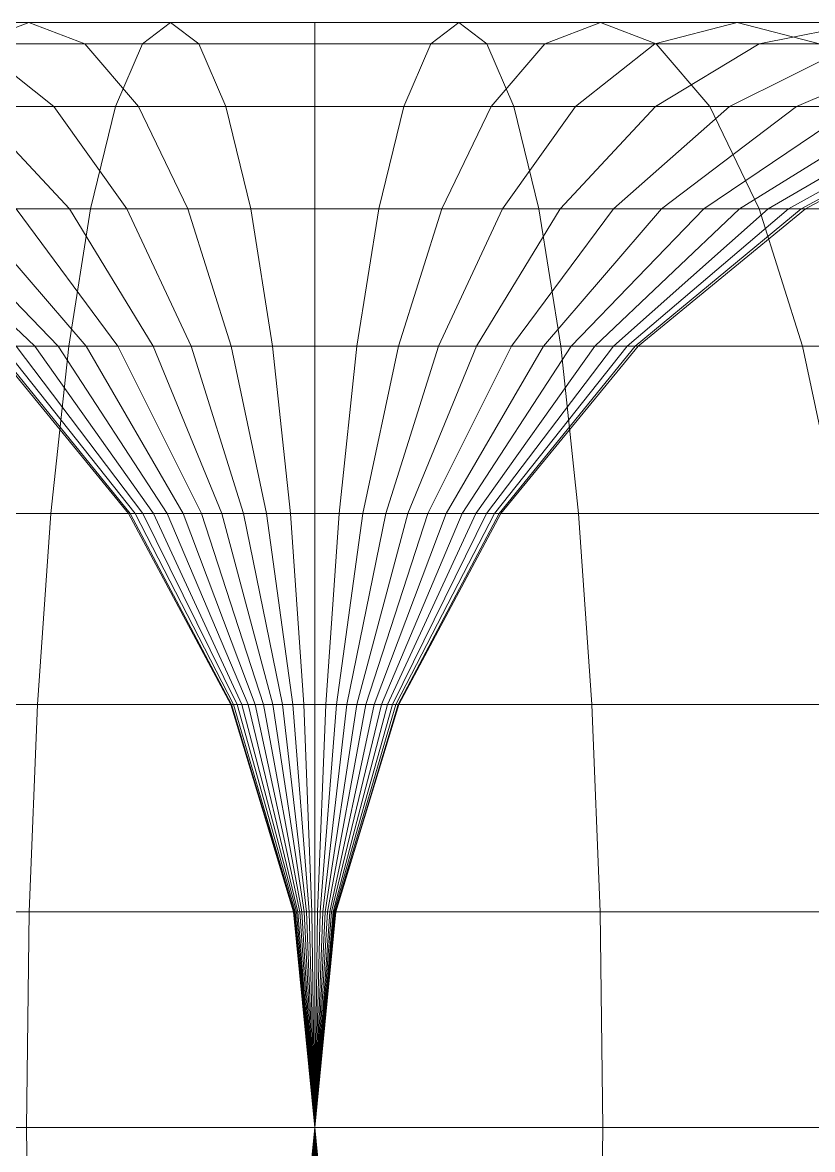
# Model space of a CAD drawing. Header units: millimetres. Extents: x 5.5 to 22.5, y -2 to 6.5.
# Drawn here: x 12.875 to 15.916, y 2.165 to 6.5 of the extents above; entities that cross this region are included whole.
import ezdxf

# ---------------------------------------------------------------- set-up
doc = ezdxf.new("R2010")
doc.units = ezdxf.units.MM
doc.header["$LTSCALE"] = 50
doc.layers.add('None', color=7, linetype='Continuous', lineweight=5)

msp = doc.modelspace()

# ---------------------------------------------------------------- linework, layer by layer
at = {"layer": 'None', "color": 7, "linetype": 'Continuous', "lineweight": 5, "transparency": 33554687}
for points in [[(12.3737, 6.5, 3.9263), (12.9, 6.5, 4.1052), (12.6854, 6.4183, 4.9061), (12.0564, 6.4183, 4.6923)], [(12.9, 6.5, -4.1052), (12.3737, 6.5, -3.9263), (12.0564, 6.4183, -4.6923), (12.6854, 6.4183, -4.9061)], [(12.6909, 6.4183, 3.1603), (13.1146, 6.4183, 3.3043), (12.9, 6.5, 4.1052), (12.3737, 6.5, 3.9263)], [(13.1146, 6.4183, -3.3043), (12.6909, 6.4183, -3.1603), (12.3737, 6.5, -3.9263), (12.9, 6.5, -4.1052)], [(12.9, 6.5, 4.1052), (13.4453, 6.5, 4.2135), (13.3371, 6.4183, 5.0355), (12.6854, 6.4183, 4.9061)], [(13.4453, 6.5, -4.2135), (12.9, 6.5, -4.1052), (12.6854, 6.4183, -4.9061), (13.3371, 6.4183, -5.0355)], [(13.1146, 6.4183, 3.3043), (13.5535, 6.4183, 3.3915), (13.4453, 6.5, 4.2135), (12.9, 6.5, 4.1052)], [(13.5535, 6.4183, -3.3915), (13.1146, 6.4183, -3.3043), (12.9, 6.5, -4.1052), (13.4453, 6.5, -4.2135)], [(13.4453, 6.5, 4.2135), (14, 6.5, 4.25), (14, 6.4183, 5.0791), (13.3371, 6.4183, 5.0355)], [(14, 6.5, -4.25), (13.4453, 6.5, -4.2135), (13.3371, 6.4183, -5.0355), (14, 6.4183, -5.0791)], [(13.5535, 6.4183, 3.3915), (14, 6.4183, 3.4209), (14, 6.5, 4.25), (13.4453, 6.5, 4.2135)], [(14, 6.4183, -3.4209), (13.5535, 6.4183, -3.3915), (13.4453, 6.5, -4.2135), (14, 6.5, -4.25)], [(14, 6.5, 4.25), (14, 6.4183, 5.0791), (14, 6.4183, 5.0791)], [(14.5547, 6.5, -4.2135), (14, 6.5, -4.25), (14, 6.4183, -5.0791), (14.6629, 6.4183, -5.0355)], [(14, 6.5, 4.25), (14.5547, 6.5, 4.2135), (14.6629, 6.4183, 5.0355), (14, 6.4183, 5.0791)], [(14, 6.4183, 3.4209), (14, 6.5, 4.25), (14, 6.5, 4.25)], [(14.4465, 6.4183, -3.3915), (14, 6.4183, -3.4209), (14, 6.5, -4.25), (14.5547, 6.5, -4.2135)], [(14, 6.4183, 3.4209), (14.4465, 6.4183, 3.3915), (14.5547, 6.5, 4.2135), (14, 6.5, 4.25)], [(14.8854, 6.4183, -3.3043), (14.4465, 6.4183, -3.3915), (14.5547, 6.5, -4.2135), (15.1, 6.5, -4.1052)], [(14.4465, 6.4183, 3.3915), (14.8854, 6.4183, 3.3043), (15.1, 6.5, 4.1052), (14.5547, 6.5, 4.2135)], [(15.1, 6.5, -4.1052), (14.5547, 6.5, -4.2135), (14.6629, 6.4183, -5.0355), (15.3146, 6.4183, -4.9061)], [(14.5547, 6.5, 4.2135), (15.1, 6.5, 4.1052), (15.3146, 6.4183, 4.9061), (14.6629, 6.4183, 5.0355)], [(15.3091, 6.4183, -3.1603), (14.8854, 6.4183, -3.3043), (15.1, 6.5, -4.1052), (15.6263, 6.5, -3.9263)], [(14.8854, 6.4183, 3.3043), (15.3091, 6.4183, 3.1603), (15.6263, 6.5, 3.9263), (15.1, 6.5, 4.1052)], [(15.6263, 6.5, -3.9263), (15.1, 6.5, -4.1052), (15.3146, 6.4183, -4.9061), (15.9436, 6.4183, -4.6923)], [(15.1, 6.5, 4.1052), (15.6263, 6.5, 3.9263), (15.9436, 6.4183, 4.6923), (15.3146, 6.4183, 4.9061)], [(15.7104, 6.4183, -2.9626), (15.3091, 6.4183, -3.1603), (15.6263, 6.5, -3.9263), (16.125, 6.5, -3.6806)], [(15.3091, 6.4183, 3.1603), (15.7104, 6.4183, 2.9626), (16.125, 6.5, 3.6806), (15.6263, 6.5, 3.9263)], [(16.125, 6.5, -3.6806), (15.6263, 6.5, -3.9263), (15.9436, 6.4183, -4.6923), (16.5396, 6.4183, -4.3987)], [(15.6263, 6.5, 3.9263), (16.125, 6.5, 3.6806), (16.5396, 6.4183, 4.3987), (15.9436, 6.4183, 4.6923)], [(16.0824, 6.4183, -2.7139), (15.7104, 6.4183, -2.9626), (16.125, 6.5, -3.6806), (16.5871, 6.5, -3.3716)], [(15.7104, 6.4183, 2.9626), (16.0824, 6.4183, 2.7139), (16.5871, 6.5, 3.3716), (16.125, 6.5, 3.6806)], [(12.6882, 6.1765, 2.2721), (12.996, 6.1765, 2.4238), (12.6909, 6.4183, 3.1603), (12.2896, 6.4183, 2.9626)], [(12.996, 6.1765, -2.4238), (12.6882, 6.1765, -2.2721), (12.2896, 6.4183, -2.9626), (12.6909, 6.4183, -3.1603)], [(12.6854, 6.4183, 4.9061), (13.3371, 6.4183, 5.0355), (13.233, 6.1765, 5.8259), (12.4791, 6.1765, 5.6762)], [(13.3371, 6.4183, -5.0355), (12.6854, 6.4183, -4.9061), (12.4791, 6.1765, -5.6762), (13.233, 6.1765, -5.8259)], [(12.996, 6.1765, 2.4238), (13.321, 6.1765, 2.5342), (13.1146, 6.4183, 3.3043), (12.6909, 6.4183, 3.1603)], [(13.321, 6.1765, -2.5342), (12.996, 6.1765, -2.4238), (12.6909, 6.4183, -3.1603), (13.1146, 6.4183, -3.3043)], [(13.321, 6.1765, 2.5342), (13.6576, 6.1765, 2.6011), (13.5535, 6.4183, 3.3915), (13.1146, 6.4183, 3.3043)], [(13.6576, 6.1765, -2.6011), (13.321, 6.1765, -2.5342), (13.1146, 6.4183, -3.3043), (13.5535, 6.4183, -3.3915)], [(13.3371, 6.4183, 5.0355), (14, 6.4183, 5.0791), (14, 6.1765, 5.8764), (13.233, 6.1765, 5.8259)], [(14, 6.4183, -5.0791), (13.3371, 6.4183, -5.0355), (13.233, 6.1765, -5.8259), (14, 6.1765, -5.8764)], [(13.6576, 6.1765, 2.6011), (14, 6.1765, 2.6236), (14, 6.4183, 3.4209), (13.5535, 6.4183, 3.3915)], [(14, 6.1765, -2.6236), (13.6576, 6.1765, -2.6011), (13.5535, 6.4183, -3.3915), (14, 6.4183, -3.4209)], [(14, 6.4183, 5.0791), (14, 6.1765, 5.8764), (14, 6.1765, 5.8764)], [(14.6629, 6.4183, -5.0355), (14, 6.4183, -5.0791), (14, 6.1765, -5.8764), (14.767, 6.1765, -5.8259)], [(14, 6.4183, 5.0791), (14.6629, 6.4183, 5.0355), (14.767, 6.1765, 5.8259), (14, 6.1765, 5.8764)], [(14, 6.1765, 2.6236), (14, 6.4183, 3.4209), (14, 6.4183, 3.4209)], [(14.3424, 6.1765, -2.6011), (14, 6.1765, -2.6236), (14, 6.4183, -3.4209), (14.4465, 6.4183, -3.3915)], [(14, 6.1765, 2.6236), (14.3424, 6.1765, 2.6011), (14.4465, 6.4183, 3.3915), (14, 6.4183, 3.4209)], [(14.679, 6.1765, -2.5342), (14.3424, 6.1765, -2.6011), (14.4465, 6.4183, -3.3915), (14.8854, 6.4183, -3.3043)], [(14.3424, 6.1765, 2.6011), (14.679, 6.1765, 2.5342), (14.8854, 6.4183, 3.3043), (14.4465, 6.4183, 3.3915)], [(15.3146, 6.4183, -4.9061), (14.6629, 6.4183, -5.0355), (14.767, 6.1765, -5.8259), (15.5209, 6.1765, -5.6762)], [(14.6629, 6.4183, 5.0355), (15.3146, 6.4183, 4.9061), (15.5209, 6.1765, 5.6762), (14.767, 6.1765, 5.8259)], [(15.004, 6.1765, -2.4238), (14.679, 6.1765, -2.5342), (14.8854, 6.4183, -3.3043), (15.3091, 6.4183, -3.1603)], [(14.679, 6.1765, 2.5342), (15.004, 6.1765, 2.4238), (15.3091, 6.4183, 3.1603), (14.8854, 6.4183, 3.3043)], [(15.3118, 6.1765, -2.2721), (15.004, 6.1765, -2.4238), (15.3091, 6.4183, -3.1603), (15.7104, 6.4183, -2.9626)], [(15.004, 6.1765, 2.4238), (15.3118, 6.1765, 2.2721), (15.7104, 6.4183, 2.9626), (15.3091, 6.4183, 3.1603)], [(15.5971, 6.1765, -2.0814), (15.3118, 6.1765, -2.2721), (15.7104, 6.4183, -2.9626), (16.0824, 6.4183, -2.7139)], [(15.3118, 6.1765, 2.2721), (15.5971, 6.1765, 2.0814), (16.0824, 6.4183, 2.7139), (15.7104, 6.4183, 2.9626)], [(15.9436, 6.4183, -4.6923), (15.3146, 6.4183, -4.9061), (15.5209, 6.1765, -5.6762), (16.2487, 6.1765, -5.4289)], [(15.3146, 6.4183, 4.9061), (15.9436, 6.4183, 4.6923), (16.2487, 6.1765, 5.4289), (15.5209, 6.1765, 5.6762)], [(15.8552, 6.1765, -1.8552), (15.5971, 6.1765, -2.0814), (16.0824, 6.4183, -2.7139), (16.4189, 6.4183, -2.4189)], [(15.5971, 6.1765, 2.0814), (15.8552, 6.1765, 1.8552), (16.4189, 6.4183, 2.4189), (16.0824, 6.4183, 2.7139)], [(16.0814, 6.1765, -1.5971), (15.8552, 6.1765, -1.8552), (16.4189, 6.4183, -2.4189), (16.7139, 6.4183, -2.0824)], [(15.8552, 6.1765, 1.8552), (16.0814, 6.1765, 1.5971), (16.7139, 6.4183, 2.0824), (16.4189, 6.4183, 2.4189)], [(12.4791, 6.1765, 5.6762), (13.233, 6.1765, 5.8259), (13.1371, 5.7837, 6.5544), (12.2889, 5.7837, 6.3859)], [(13.233, 6.1765, -5.8259), (12.4791, 6.1765, -5.6762), (12.2889, 5.7837, -6.3859), (13.1371, 5.7837, -6.5544)], [(12.8502, 5.7837, 1.4984), (13.0556, 5.7837, 1.6358), (12.6882, 6.1765, 2.2721), (12.4029, 6.1765, 2.0814)], [(13.0556, 5.7837, -1.6358), (12.8502, 5.7837, -1.4984), (12.4029, 6.1765, -2.0814), (12.6882, 6.1765, -2.2721)], [(13.0556, 5.7837, 1.6358), (13.2772, 5.7837, 1.745), (12.996, 6.1765, 2.4238), (12.6882, 6.1765, 2.2721)], [(13.2772, 5.7837, -1.745), (13.0556, 5.7837, -1.6358), (12.6882, 6.1765, -2.2721), (12.996, 6.1765, -2.4238)], [(13.2772, 5.7837, 1.745), (13.5111, 5.7837, 1.8245), (13.321, 6.1765, 2.5342), (12.996, 6.1765, 2.4238)], [(13.5111, 5.7837, -1.8245), (13.2772, 5.7837, -1.745), (12.996, 6.1765, -2.4238), (13.321, 6.1765, -2.5342)], [(13.233, 6.1765, 5.8259), (14, 6.1765, 5.8764), (14, 5.7837, 6.6112), (13.1371, 5.7837, 6.5544)], [(14, 6.1765, -5.8764), (13.233, 6.1765, -5.8259), (13.1371, 5.7837, -6.5544), (14, 5.7837, -6.6112)], [(13.5111, 5.7837, 1.8245), (13.7535, 5.7837, 1.8726), (13.6576, 6.1765, 2.6011), (13.321, 6.1765, 2.5342)], [(13.7535, 5.7837, -1.8726), (13.5111, 5.7837, -1.8245), (13.321, 6.1765, -2.5342), (13.6576, 6.1765, -2.6011)], [(13.7535, 5.7837, 1.8726), (14, 5.7837, 1.8888), (14, 6.1765, 2.6236), (13.6576, 6.1765, 2.6011)], [(14, 5.7837, -1.8888), (13.7535, 5.7837, -1.8726), (13.6576, 6.1765, -2.6011), (14, 6.1765, -2.6236)], [(14, 6.1765, 5.8764), (14, 5.7837, 6.6112), (14, 5.7837, 6.6112)], [(14.767, 6.1765, -5.8259), (14, 6.1765, -5.8764), (14, 5.7837, -6.6112), (14.8629, 5.7837, -6.5544)], [(14, 6.1765, 5.8764), (14.767, 6.1765, 5.8259), (14.8629, 5.7837, 6.5544), (14, 5.7837, 6.6112)], [(14, 5.7837, 1.8888), (14, 6.1765, 2.6236), (14, 6.1765, 2.6236)], [(14.2465, 5.7837, -1.8726), (14, 5.7837, -1.8888), (14, 6.1765, -2.6236), (14.3424, 6.1765, -2.6011)], [(14, 5.7837, 1.8888), (14.2465, 5.7837, 1.8726), (14.3424, 6.1765, 2.6011), (14, 6.1765, 2.6236)], [(14.4889, 5.7837, -1.8245), (14.2465, 5.7837, -1.8726), (14.3424, 6.1765, -2.6011), (14.679, 6.1765, -2.5342)], [(14.2465, 5.7837, 1.8726), (14.4889, 5.7837, 1.8245), (14.679, 6.1765, 2.5342), (14.3424, 6.1765, 2.6011)], [(14.7228, 5.7837, -1.745), (14.4889, 5.7837, -1.8245), (14.679, 6.1765, -2.5342), (15.004, 6.1765, -2.4238)], [(14.4889, 5.7837, 1.8245), (14.7228, 5.7837, 1.745), (15.004, 6.1765, 2.4238), (14.679, 6.1765, 2.5342)], [(14.9444, 5.7837, -1.6358), (14.7228, 5.7837, -1.745), (15.004, 6.1765, -2.4238), (15.3118, 6.1765, -2.2721)], [(14.7228, 5.7837, 1.745), (14.9444, 5.7837, 1.6358), (15.3118, 6.1765, 2.2721), (15.004, 6.1765, 2.4238)], [(15.5209, 6.1765, -5.6762), (14.767, 6.1765, -5.8259), (14.8629, 5.7837, -6.5544), (15.7111, 5.7837, -6.3859)], [(14.767, 6.1765, 5.8259), (15.5209, 6.1765, 5.6762), (15.7111, 5.7837, 6.3859), (14.8629, 5.7837, 6.5544)], [(15.1498, 5.7837, -1.4984), (14.9444, 5.7837, -1.6358), (15.3118, 6.1765, -2.2721), (15.5971, 6.1765, -2.0814)], [(14.9444, 5.7837, 1.6358), (15.1498, 5.7837, 1.4984), (15.5971, 6.1765, 2.0814), (15.3118, 6.1765, 2.2721)], [(15.3356, 5.7837, -1.3356), (15.1498, 5.7837, -1.4984), (15.5971, 6.1765, -2.0814), (15.8552, 6.1765, -1.8552)], [(15.1498, 5.7837, 1.4984), (15.3356, 5.7837, 1.3356), (15.8552, 6.1765, 1.8552), (15.5971, 6.1765, 2.0814)], [(15.4984, 5.7837, -1.1498), (15.3356, 5.7837, -1.3356), (15.8552, 6.1765, -1.8552), (16.0814, 6.1765, -1.5971)], [(15.3356, 5.7837, 1.3356), (15.4984, 5.7837, 1.1498), (16.0814, 6.1765, 1.5971), (15.8552, 6.1765, 1.8552)], [(15.6358, 5.7837, -0.9444), (15.4984, 5.7837, -1.1498), (16.0814, 6.1765, -1.5971), (16.2721, 6.1765, -1.3118)], [(15.4984, 5.7837, 1.1498), (15.6358, 5.7837, 0.9444), (16.2721, 6.1765, 1.3118), (16.0814, 6.1765, 1.5971)], [(16.2487, 6.1765, -5.4289), (15.5209, 6.1765, -5.6762), (15.7111, 5.7837, -6.3859), (16.5299, 5.7837, -6.1077)], [(15.5209, 6.1765, 5.6762), (16.2487, 6.1765, 5.4289), (16.5299, 5.7837, 6.1077), (15.7111, 5.7837, 6.3859)], [(15.745, 5.7837, -0.7228), (15.6358, 5.7837, -0.9444), (16.2721, 6.1765, -1.3118), (16.4238, 6.1765, -1.004)], [(15.6358, 5.7837, 0.9444), (15.745, 5.7837, 0.7228), (16.4238, 6.1765, 1.004), (16.2721, 6.1765, 1.3118)], [(15.8245, 5.7837, -0.4889), (15.745, 5.7837, -0.7228), (16.4238, 6.1765, -1.004), (16.5342, 6.1765, -0.679)], [(15.745, 5.7837, 0.7228), (15.8245, 5.7837, 0.4889), (16.5342, 6.1765, 0.679), (16.4238, 6.1765, 1.004)], [(15.8726, 5.7837, -0.2465), (15.8245, 5.7837, -0.4889), (16.5342, 6.1765, -0.679), (16.6011, 6.1765, -0.3424)], [(15.8245, 5.7837, 0.4889), (15.8726, 5.7837, 0.2465), (16.6011, 6.1765, 0.3424), (16.5342, 6.1765, 0.679)], [(15.8888, 5.7837), (15.8726, 5.7837, -0.2465), (16.6011, 6.1765, -0.3424), (16.6236, 6.1765)], [(15.8726, 5.7837, 0.2465), (15.8888, 5.7837), (16.6236, 6.1765), (16.6011, 6.1765, 0.3424)], [(12.2889, 5.7837, 6.3859), (13.1371, 5.7837, 6.5544), (13.053, 5.2552, 7.1929), (12.1222, 5.2552, 7.008)], [(13.1371, 5.7837, -6.5544), (12.2889, 5.7837, -6.3859), (12.1222, 5.2552, -7.008), (13.053, 5.2552, -7.1929)], [(12.85, 5.2552, 0.4763), (12.922, 5.2552, 0.6224), (12.3642, 5.7837, 0.9444), (12.255, 5.7837, 0.7228)], [(12.922, 5.2552, -0.6224), (12.85, 5.2552, -0.4763), (12.255, 5.7837, -0.7228), (12.3642, 5.7837, -0.9444)], [(12.922, 5.2552, 0.6224), (13.0125, 5.2552, 0.7578), (12.5016, 5.7837, 1.1498), (12.3642, 5.7837, 0.9444)], [(13.0125, 5.2552, -0.7578), (12.922, 5.2552, -0.6224), (12.3642, 5.7837, -0.9444), (12.5016, 5.7837, -1.1498)], [(13.0125, 5.2552, 0.7578), (13.1198, 5.2552, 0.8802), (12.6644, 5.7837, 1.3356), (12.5016, 5.7837, 1.1498)], [(13.1198, 5.2552, -0.8802), (13.0125, 5.2552, -0.7578), (12.5016, 5.7837, -1.1498), (12.6644, 5.7837, -1.3356)], [(13.1198, 5.2552, 0.8802), (13.2422, 5.2552, 0.9875), (12.8502, 5.7837, 1.4984), (12.6644, 5.7837, 1.3356)], [(13.2422, 5.2552, -0.9875), (13.1198, 5.2552, -0.8802), (12.6644, 5.7837, -1.3356), (12.8502, 5.7837, -1.4984)], [(13.2422, 5.2552, 0.9875), (13.3776, 5.2552, 1.078), (13.0556, 5.7837, 1.6358), (12.8502, 5.7837, 1.4984)], [(13.3776, 5.2552, -1.078), (13.2422, 5.2552, -0.9875), (12.8502, 5.7837, -1.4984), (13.0556, 5.7837, -1.6358)], [(13.1371, 5.7837, 6.5544), (14, 5.7837, 6.6112), (14, 5.2552, 7.2552), (13.053, 5.2552, 7.1929)], [(14, 5.7837, -6.6112), (13.1371, 5.7837, -6.5544), (13.053, 5.2552, -7.1929), (14, 5.2552, -7.2552)], [(13.3776, 5.2552, 1.078), (13.5237, 5.2552, 1.15), (13.2772, 5.7837, 1.745), (13.0556, 5.7837, 1.6358)], [(13.5237, 5.2552, -1.15), (13.3776, 5.2552, -1.078), (13.0556, 5.7837, -1.6358), (13.2772, 5.7837, -1.745)], [(13.5237, 5.2552, 1.15), (13.6778, 5.2552, 1.2024), (13.5111, 5.7837, 1.8245), (13.2772, 5.7837, 1.745)], [(13.6778, 5.2552, -1.2024), (13.5237, 5.2552, -1.15), (13.2772, 5.7837, -1.745), (13.5111, 5.7837, -1.8245)], [(13.6778, 5.2552, 1.2024), (13.8375, 5.2552, 1.2341), (13.7535, 5.7837, 1.8726), (13.5111, 5.7837, 1.8245)], [(13.8375, 5.2552, -1.2341), (13.6778, 5.2552, -1.2024), (13.5111, 5.7837, -1.8245), (13.7535, 5.7837, -1.8726)], [(13.8375, 5.2552, 1.2341), (14, 5.2552, 1.2448), (14, 5.7837, 1.8888), (13.7535, 5.7837, 1.8726)], [(14, 5.2552, -1.2448), (13.8375, 5.2552, -1.2341), (13.7535, 5.7837, -1.8726), (14, 5.7837, -1.8888)], [(14, 5.7837, 6.6112), (14, 5.2552, 7.2552), (14, 5.2552, 7.2552)], [(14.8629, 5.7837, -6.5544), (14, 5.7837, -6.6112), (14, 5.2552, -7.2552), (14.947, 5.2552, -7.1929)], [(14, 5.7837, 6.6112), (14.8629, 5.7837, 6.5544), (14.947, 5.2552, 7.1929), (14, 5.2552, 7.2552)], [(14, 5.2552, 1.2448), (14, 5.7837, 1.8888), (14, 5.7837, 1.8888)], [(14.1625, 5.2552, -1.2341), (14, 5.2552, -1.2448), (14, 5.7837, -1.8888), (14.2465, 5.7837, -1.8726)], [(14, 5.2552, 1.2448), (14.1625, 5.2552, 1.2341), (14.2465, 5.7837, 1.8726), (14, 5.7837, 1.8888)], [(14.3222, 5.2552, -1.2024), (14.1625, 5.2552, -1.2341), (14.2465, 5.7837, -1.8726), (14.4889, 5.7837, -1.8245)], [(14.1625, 5.2552, 1.2341), (14.3222, 5.2552, 1.2024), (14.4889, 5.7837, 1.8245), (14.2465, 5.7837, 1.8726)], [(14.4763, 5.2552, -1.15), (14.3222, 5.2552, -1.2024), (14.4889, 5.7837, -1.8245), (14.7228, 5.7837, -1.745)], [(14.3222, 5.2552, 1.2024), (14.4763, 5.2552, 1.15), (14.7228, 5.7837, 1.745), (14.4889, 5.7837, 1.8245)], [(14.6224, 5.2552, -1.078), (14.4763, 5.2552, -1.15), (14.7228, 5.7837, -1.745), (14.9444, 5.7837, -1.6358)], [(14.4763, 5.2552, 1.15), (14.6224, 5.2552, 1.078), (14.9444, 5.7837, 1.6358), (14.7228, 5.7837, 1.745)], [(14.7578, 5.2552, -0.9875), (14.6224, 5.2552, -1.078), (14.9444, 5.7837, -1.6358), (15.1498, 5.7837, -1.4984)], [(14.6224, 5.2552, 1.078), (14.7578, 5.2552, 0.9875), (15.1498, 5.7837, 1.4984), (14.9444, 5.7837, 1.6358)], [(14.8802, 5.2552, -0.8802), (14.7578, 5.2552, -0.9875), (15.1498, 5.7837, -1.4984), (15.3356, 5.7837, -1.3356)], [(14.7578, 5.2552, 0.9875), (14.8802, 5.2552, 0.8802), (15.3356, 5.7837, 1.3356), (15.1498, 5.7837, 1.4984)], [(15.7111, 5.7837, -6.3859), (14.8629, 5.7837, -6.5544), (14.947, 5.2552, -7.1929), (15.8778, 5.2552, -7.008)], [(14.8629, 5.7837, 6.5544), (15.7111, 5.7837, 6.3859), (15.8778, 5.2552, 7.008), (14.947, 5.2552, 7.1929)], [(14.9875, 5.2552, -0.7578), (14.8802, 5.2552, -0.8802), (15.3356, 5.7837, -1.3356), (15.4984, 5.7837, -1.1498)], [(14.8802, 5.2552, 0.8802), (14.9875, 5.2552, 0.7578), (15.4984, 5.7837, 1.1498), (15.3356, 5.7837, 1.3356)], [(15.078, 5.2552, -0.6224), (14.9875, 5.2552, -0.7578), (15.4984, 5.7837, -1.1498), (15.6358, 5.7837, -0.9444)], [(14.9875, 5.2552, 0.7578), (15.078, 5.2552, 0.6224), (15.6358, 5.7837, 0.9444), (15.4984, 5.7837, 1.1498)], [(15.15, 5.2552, -0.4763), (15.078, 5.2552, -0.6224), (15.6358, 5.7837, -0.9444), (15.745, 5.7837, -0.7228)], [(15.078, 5.2552, 0.6224), (15.15, 5.2552, 0.4763), (15.745, 5.7837, 0.7228), (15.6358, 5.7837, 0.9444)], [(15.2024, 5.2552, -0.3222), (15.15, 5.2552, -0.4763), (15.745, 5.7837, -0.7228), (15.8245, 5.7837, -0.4889)], [(15.15, 5.2552, 0.4763), (15.2024, 5.2552, 0.3222), (15.8245, 5.7837, 0.4889), (15.745, 5.7837, 0.7228)], [(15.2341, 5.2552, -0.1625), (15.2024, 5.2552, -0.3222), (15.8245, 5.7837, -0.4889), (15.8726, 5.7837, -0.2465)], [(15.2024, 5.2552, 0.3222), (15.2341, 5.2552, 0.1625), (15.8726, 5.7837, 0.2465), (15.8245, 5.7837, 0.4889)], [(15.2448, 5.2552), (15.2341, 5.2552, -0.1625), (15.8726, 5.7837, -0.2465), (15.8888, 5.7837)], [(15.2341, 5.2552, 0.1625), (15.2448, 5.2552), (15.8888, 5.7837), (15.8726, 5.7837, 0.2465)], [(16.5299, 5.7837, -6.1077), (15.7111, 5.7837, -6.3859), (15.8778, 5.2552, -7.008), (16.7763, 5.2552, -6.7027)], [(15.7111, 5.7837, 6.3859), (16.5299, 5.7837, 6.1077), (16.7763, 5.2552, 6.7027), (15.8778, 5.2552, 7.008)], [(12.1222, 5.2552, 7.008), (13.053, 5.2552, 7.1929), (12.9841, 4.6112, 7.7169), (11.9854, 4.6112, 7.5185)], [(13.053, 5.2552, -7.1929), (12.1222, 5.2552, -7.008), (11.9854, 4.6112, -7.5185), (12.9841, 4.6112, -7.7169)], [(13.2837, 4.6112), (13.2899, 4.6112, 0.0935), (12.7659, 5.2552, 0.1625), (12.7552, 5.2552)], [(13.2899, 4.6112, -0.0935), (13.2837, 4.6112), (12.7552, 5.2552), (12.7659, 5.2552, -0.1625)], [(13.2899, 4.6112, 0.0935), (13.3082, 4.6112, 0.1854), (12.7976, 5.2552, 0.3222), (12.7659, 5.2552, 0.1625)], [(13.3082, 4.6112, -0.1854), (13.2899, 4.6112, -0.0935), (12.7659, 5.2552, -0.1625), (12.7976, 5.2552, -0.3222)], [(13.3082, 4.6112, 0.1854), (13.3383, 4.6112, 0.2741), (12.85, 5.2552, 0.4763), (12.7976, 5.2552, 0.3222)], [(13.3383, 4.6112, -0.2741), (13.3082, 4.6112, -0.1854), (12.7976, 5.2552, -0.3222), (12.85, 5.2552, -0.4763)], [(13.3383, 4.6112, 0.2741), (13.3797, 4.6112, 0.3581), (12.922, 5.2552, 0.6224), (12.85, 5.2552, 0.4763)], [(13.3797, 4.6112, -0.3581), (13.3383, 4.6112, -0.2741), (12.85, 5.2552, -0.4763), (12.922, 5.2552, -0.6224)], [(13.3797, 4.6112, 0.3581), (13.4318, 4.6112, 0.436), (13.0125, 5.2552, 0.7578), (12.922, 5.2552, 0.6224)], [(13.4318, 4.6112, -0.436), (13.3797, 4.6112, -0.3581), (12.922, 5.2552, -0.6224), (13.0125, 5.2552, -0.7578)], [(13.053, 5.2552, 7.1929), (14, 5.2552, 7.2552), (14, 4.6112, 7.7837), (12.9841, 4.6112, 7.7169)], [(14, 5.2552, -7.2552), (13.053, 5.2552, -7.1929), (12.9841, 4.6112, -7.7169), (14, 4.6112, -7.7837)], [(13.4318, 4.6112, 0.436), (13.4935, 4.6112, 0.5065), (13.1198, 5.2552, 0.8802), (13.0125, 5.2552, 0.7578)], [(13.4935, 4.6112, -0.5065), (13.4318, 4.6112, -0.436), (13.0125, 5.2552, -0.7578), (13.1198, 5.2552, -0.8802)], [(13.4935, 4.6112, 0.5065), (13.564, 4.6112, 0.5682), (13.2422, 5.2552, 0.9875), (13.1198, 5.2552, 0.8802)], [(13.564, 4.6112, -0.5682), (13.4935, 4.6112, -0.5065), (13.1198, 5.2552, -0.8802), (13.2422, 5.2552, -0.9875)], [(13.564, 4.6112, 0.5682), (13.6419, 4.6112, 0.6203), (13.3776, 5.2552, 1.078), (13.2422, 5.2552, 0.9875)], [(13.6419, 4.6112, -0.6203), (13.564, 4.6112, -0.5682), (13.2422, 5.2552, -0.9875), (13.3776, 5.2552, -1.078)], [(13.6419, 4.6112, 0.6203), (13.7259, 4.6112, 0.6617), (13.5237, 5.2552, 1.15), (13.3776, 5.2552, 1.078)], [(13.7259, 4.6112, -0.6617), (13.6419, 4.6112, -0.6203), (13.3776, 5.2552, -1.078), (13.5237, 5.2552, -1.15)], [(13.7259, 4.6112, 0.6617), (13.8146, 4.6112, 0.6918), (13.6778, 5.2552, 1.2024), (13.5237, 5.2552, 1.15)], [(13.8146, 4.6112, -0.6918), (13.7259, 4.6112, -0.6617), (13.5237, 5.2552, -1.15), (13.6778, 5.2552, -1.2024)], [(13.8146, 4.6112, 0.6918), (13.9065, 4.6112, 0.7101), (13.8375, 5.2552, 1.2341), (13.6778, 5.2552, 1.2024)], [(13.9065, 4.6112, -0.7101), (13.8146, 4.6112, -0.6918), (13.6778, 5.2552, -1.2024), (13.8375, 5.2552, -1.2341)], [(13.9065, 4.6112, 0.7101), (14, 4.6112, 0.7163), (14, 5.2552, 1.2448), (13.8375, 5.2552, 1.2341)], [(14, 4.6112, -0.7163), (13.9065, 4.6112, -0.7101), (13.8375, 5.2552, -1.2341), (14, 5.2552, -1.2448)], [(14, 5.2552, 7.2552), (14, 4.6112, 7.7837), (14, 4.6112, 7.7837)], [(14.947, 5.2552, -7.1929), (14, 5.2552, -7.2552), (14, 4.6112, -7.7837), (15.0159, 4.6112, -7.7169)], [(14, 5.2552, 7.2552), (14.947, 5.2552, 7.1929), (15.0159, 4.6112, 7.7169), (14, 4.6112, 7.7837)], [(14, 4.6112, 0.7163), (14, 5.2552, 1.2448), (14, 5.2552, 1.2448)], [(14.0935, 4.6112, -0.7101), (14, 4.6112, -0.7163), (14, 5.2552, -1.2448), (14.1625, 5.2552, -1.2341)], [(14, 4.6112, 0.7163), (14.0935, 4.6112, 0.7101), (14.1625, 5.2552, 1.2341), (14, 5.2552, 1.2448)], [(14.1854, 4.6112, -0.6918), (14.0935, 4.6112, -0.7101), (14.1625, 5.2552, -1.2341), (14.3222, 5.2552, -1.2024)], [(14.0935, 4.6112, 0.7101), (14.1854, 4.6112, 0.6918), (14.3222, 5.2552, 1.2024), (14.1625, 5.2552, 1.2341)], [(14.2741, 4.6112, -0.6617), (14.1854, 4.6112, -0.6918), (14.3222, 5.2552, -1.2024), (14.4763, 5.2552, -1.15)], [(14.1854, 4.6112, 0.6918), (14.2741, 4.6112, 0.6617), (14.4763, 5.2552, 1.15), (14.3222, 5.2552, 1.2024)], [(14.3581, 4.6112, -0.6203), (14.2741, 4.6112, -0.6617), (14.4763, 5.2552, -1.15), (14.6224, 5.2552, -1.078)], [(14.2741, 4.6112, 0.6617), (14.3581, 4.6112, 0.6203), (14.6224, 5.2552, 1.078), (14.4763, 5.2552, 1.15)], [(14.436, 4.6112, -0.5682), (14.3581, 4.6112, -0.6203), (14.6224, 5.2552, -1.078), (14.7578, 5.2552, -0.9875)], [(14.3581, 4.6112, 0.6203), (14.436, 4.6112, 0.5682), (14.7578, 5.2552, 0.9875), (14.6224, 5.2552, 1.078)], [(14.5065, 4.6112, -0.5065), (14.436, 4.6112, -0.5682), (14.7578, 5.2552, -0.9875), (14.8802, 5.2552, -0.8802)], [(14.436, 4.6112, 0.5682), (14.5065, 4.6112, 0.5065), (14.8802, 5.2552, 0.8802), (14.7578, 5.2552, 0.9875)], [(14.5682, 4.6112, -0.436), (14.5065, 4.6112, -0.5065), (14.8802, 5.2552, -0.8802), (14.9875, 5.2552, -0.7578)], [(14.5065, 4.6112, 0.5065), (14.5682, 4.6112, 0.436), (14.9875, 5.2552, 0.7578), (14.8802, 5.2552, 0.8802)], [(14.6203, 4.6112, -0.3581), (14.5682, 4.6112, -0.436), (14.9875, 5.2552, -0.7578), (15.078, 5.2552, -0.6224)], [(14.5682, 4.6112, 0.436), (14.6203, 4.6112, 0.3581), (15.078, 5.2552, 0.6224), (14.9875, 5.2552, 0.7578)], [(14.6617, 4.6112, -0.2741), (14.6203, 4.6112, -0.3581), (15.078, 5.2552, -0.6224), (15.15, 5.2552, -0.4763)], [(14.6203, 4.6112, 0.3581), (14.6617, 4.6112, 0.2741), (15.15, 5.2552, 0.4763), (15.078, 5.2552, 0.6224)], [(14.6918, 4.6112, -0.1854), (14.6617, 4.6112, -0.2741), (15.15, 5.2552, -0.4763), (15.2024, 5.2552, -0.3222)], [(14.6617, 4.6112, 0.2741), (14.6918, 4.6112, 0.1854), (15.2024, 5.2552, 0.3222), (15.15, 5.2552, 0.4763)], [(14.7101, 4.6112, -0.0935), (14.6918, 4.6112, -0.1854), (15.2024, 5.2552, -0.3222), (15.2341, 5.2552, -0.1625)], [(14.6918, 4.6112, 0.1854), (14.7101, 4.6112, 0.0935), (15.2341, 5.2552, 0.1625), (15.2024, 5.2552, 0.3222)], [(14.7163, 4.6112), (14.7101, 4.6112, -0.0935), (15.2341, 5.2552, -0.1625), (15.2448, 5.2552)], [(14.7101, 4.6112, 0.0935), (14.7163, 4.6112), (15.2448, 5.2552), (15.2341, 5.2552, 0.1625)], [(15.8778, 5.2552, -7.008), (14.947, 5.2552, -7.1929), (15.0159, 4.6112, -7.7169), (16.0146, 4.6112, -7.5185)], [(14.947, 5.2552, 7.1929), (15.8778, 5.2552, 7.008), (16.0146, 4.6112, 7.5185), (15.0159, 4.6112, 7.7169)], [(16.7763, 5.2552, -6.7027), (15.8778, 5.2552, -7.008), (16.0146, 4.6112, -7.5185), (16.9786, 4.6112, -7.191)], [(15.8778, 5.2552, 7.008), (16.7763, 5.2552, 6.7027), (16.9786, 4.6112, 7.191), (16.0146, 4.6112, 7.5185)], [(11.9854, 4.6112, 7.5185), (12.9841, 4.6112, 7.7169), (12.9328, 3.8764, 8.1062), (11.8838, 3.8764, 7.8979)], [(12.9841, 4.6112, -7.7169), (11.9854, 4.6112, -7.5185), (11.8838, 3.8764, -7.8979), (12.9328, 3.8764, -8.1062)], [(12.9841, 4.6112, 7.7169), (14, 4.6112, 7.7837), (14, 3.8764, 8.1765), (12.9328, 3.8764, 8.1062)], [(14, 4.6112, -7.7837), (12.9841, 4.6112, -7.7169), (12.9328, 3.8764, -8.1062), (14, 3.8764, -8.1765)], [(13.6765, 3.8764), (13.6793, 3.8764, 0.0422), (13.2899, 4.6112, 0.0935), (13.2837, 4.6112)], [(13.6793, 3.8764, -0.0422), (13.6765, 3.8764), (13.2837, 4.6112), (13.2899, 4.6112, -0.0935)], [(13.6793, 3.8764, 0.0422), (13.6875, 3.8764, 0.0837), (13.3082, 4.6112, 0.1854), (13.2899, 4.6112, 0.0935)], [(13.6875, 3.8764, -0.0837), (13.6793, 3.8764, -0.0422), (13.2899, 4.6112, -0.0935), (13.3082, 4.6112, -0.1854)], [(13.6875, 3.8764, 0.0837), (13.7011, 3.8764, 0.1238), (13.3383, 4.6112, 0.2741), (13.3082, 4.6112, 0.1854)], [(13.7011, 3.8764, -0.1238), (13.6875, 3.8764, -0.0837), (13.3082, 4.6112, -0.1854), (13.3383, 4.6112, -0.2741)], [(13.7011, 3.8764, 0.1238), (13.7198, 3.8764, 0.1618), (13.3797, 4.6112, 0.3581), (13.3383, 4.6112, 0.2741)], [(13.7198, 3.8764, -0.1618), (13.7011, 3.8764, -0.1238), (13.3383, 4.6112, -0.2741), (13.3797, 4.6112, -0.3581)], [(13.7198, 3.8764, 0.1618), (13.7434, 3.8764, 0.1969), (13.4318, 4.6112, 0.436), (13.3797, 4.6112, 0.3581)], [(13.7434, 3.8764, -0.1969), (13.7198, 3.8764, -0.1618), (13.3797, 4.6112, -0.3581), (13.4318, 4.6112, -0.436)], [(13.7434, 3.8764, 0.1969), (13.7712, 3.8764, 0.2288), (13.4935, 4.6112, 0.5065), (13.4318, 4.6112, 0.436)], [(13.7712, 3.8764, -0.2288), (13.7434, 3.8764, -0.1969), (13.4318, 4.6112, -0.436), (13.4935, 4.6112, -0.5065)], [(13.7712, 3.8764, 0.2288), (13.8031, 3.8764, 0.2566), (13.564, 4.6112, 0.5682), (13.4935, 4.6112, 0.5065)], [(13.8031, 3.8764, -0.2566), (13.7712, 3.8764, -0.2288), (13.4935, 4.6112, -0.5065), (13.564, 4.6112, -0.5682)], [(13.8031, 3.8764, 0.2566), (13.8382, 3.8764, 0.2802), (13.6419, 4.6112, 0.6203), (13.564, 4.6112, 0.5682)], [(13.8382, 3.8764, -0.2802), (13.8031, 3.8764, -0.2566), (13.564, 4.6112, -0.5682), (13.6419, 4.6112, -0.6203)], [(13.8382, 3.8764, 0.2802), (13.8762, 3.8764, 0.2989), (13.7259, 4.6112, 0.6617), (13.6419, 4.6112, 0.6203)], [(13.8762, 3.8764, -0.2989), (13.8382, 3.8764, -0.2802), (13.6419, 4.6112, -0.6203), (13.7259, 4.6112, -0.6617)], [(13.8762, 3.8764, 0.2989), (13.9163, 3.8764, 0.3125), (13.8146, 4.6112, 0.6918), (13.7259, 4.6112, 0.6617)], [(13.9163, 3.8764, -0.3125), (13.8762, 3.8764, -0.2989), (13.7259, 4.6112, -0.6617), (13.8146, 4.6112, -0.6918)], [(13.9163, 3.8764, 0.3125), (13.9578, 3.8764, 0.3207), (13.9065, 4.6112, 0.7101), (13.8146, 4.6112, 0.6918)], [(13.9578, 3.8764, -0.3207), (13.9163, 3.8764, -0.3125), (13.8146, 4.6112, -0.6918), (13.9065, 4.6112, -0.7101)], [(13.9578, 3.8764, 0.3207), (14, 3.8764, 0.3235), (14, 4.6112, 0.7163), (13.9065, 4.6112, 0.7101)], [(14, 3.8764, -0.3235), (13.9578, 3.8764, -0.3207), (13.9065, 4.6112, -0.7101), (14, 4.6112, -0.7163)], [(14, 4.6112, 7.7837), (14, 3.8764, 8.1765), (14, 3.8764, 8.1765)], [(15.0159, 4.6112, -7.7169), (14, 4.6112, -7.7837), (14, 3.8764, -8.1765), (15.0672, 3.8764, -8.1062)], [(14, 4.6112, 7.7837), (15.0159, 4.6112, 7.7169), (15.0672, 3.8764, 8.1062), (14, 3.8764, 8.1765)], [(14, 3.8764, 0.3235), (14, 4.6112, 0.7163), (14, 4.6112, 0.7163)], [(14.0422, 3.8764, -0.3207), (14, 3.8764, -0.3235), (14, 4.6112, -0.7163), (14.0935, 4.6112, -0.7101)], [(14, 3.8764, 0.3235), (14.0422, 3.8764, 0.3207), (14.0935, 4.6112, 0.7101), (14, 4.6112, 0.7163)], [(14.0837, 3.8764, -0.3125), (14.0422, 3.8764, -0.3207), (14.0935, 4.6112, -0.7101), (14.1854, 4.6112, -0.6918)], [(14.0422, 3.8764, 0.3207), (14.0837, 3.8764, 0.3125), (14.1854, 4.6112, 0.6918), (14.0935, 4.6112, 0.7101)], [(14.1238, 3.8764, -0.2989), (14.0837, 3.8764, -0.3125), (14.1854, 4.6112, -0.6918), (14.2741, 4.6112, -0.6617)], [(14.0837, 3.8764, 0.3125), (14.1238, 3.8764, 0.2989), (14.2741, 4.6112, 0.6617), (14.1854, 4.6112, 0.6918)], [(14.1618, 3.8764, -0.2802), (14.1238, 3.8764, -0.2989), (14.2741, 4.6112, -0.6617), (14.3581, 4.6112, -0.6203)], [(14.1238, 3.8764, 0.2989), (14.1618, 3.8764, 0.2802), (14.3581, 4.6112, 0.6203), (14.2741, 4.6112, 0.6617)], [(14.1969, 3.8764, -0.2566), (14.1618, 3.8764, -0.2802), (14.3581, 4.6112, -0.6203), (14.436, 4.6112, -0.5682)], [(14.1618, 3.8764, 0.2802), (14.1969, 3.8764, 0.2566), (14.436, 4.6112, 0.5682), (14.3581, 4.6112, 0.6203)], [(14.2288, 3.8764, -0.2288), (14.1969, 3.8764, -0.2566), (14.436, 4.6112, -0.5682), (14.5065, 4.6112, -0.5065)], [(14.1969, 3.8764, 0.2566), (14.2288, 3.8764, 0.2288), (14.5065, 4.6112, 0.5065), (14.436, 4.6112, 0.5682)], [(14.2566, 3.8764, -0.1969), (14.2288, 3.8764, -0.2288), (14.5065, 4.6112, -0.5065), (14.5682, 4.6112, -0.436)], [(14.2288, 3.8764, 0.2288), (14.2566, 3.8764, 0.1969), (14.5682, 4.6112, 0.436), (14.5065, 4.6112, 0.5065)], [(14.2802, 3.8764, -0.1618), (14.2566, 3.8764, -0.1969), (14.5682, 4.6112, -0.436), (14.6203, 4.6112, -0.3581)], [(14.2566, 3.8764, 0.1969), (14.2802, 3.8764, 0.1618), (14.6203, 4.6112, 0.3581), (14.5682, 4.6112, 0.436)], [(14.2989, 3.8764, -0.1238), (14.2802, 3.8764, -0.1618), (14.6203, 4.6112, -0.3581), (14.6617, 4.6112, -0.2741)], [(14.2802, 3.8764, 0.1618), (14.2989, 3.8764, 0.1238), (14.6617, 4.6112, 0.2741), (14.6203, 4.6112, 0.3581)], [(14.3125, 3.8764, -0.0837), (14.2989, 3.8764, -0.1238), (14.6617, 4.6112, -0.2741), (14.6918, 4.6112, -0.1854)], [(14.2989, 3.8764, 0.1238), (14.3125, 3.8764, 0.0837), (14.6918, 4.6112, 0.1854), (14.6617, 4.6112, 0.2741)], [(14.3207, 3.8764, -0.0422), (14.3125, 3.8764, -0.0837), (14.6918, 4.6112, -0.1854), (14.7101, 4.6112, -0.0935)], [(14.3125, 3.8764, 0.0837), (14.3207, 3.8764, 0.0422), (14.7101, 4.6112, 0.0935), (14.6918, 4.6112, 0.1854)], [(14.3235, 3.8764), (14.3207, 3.8764, -0.0422), (14.7101, 4.6112, -0.0935), (14.7163, 4.6112)], [(14.3207, 3.8764, 0.0422), (14.3235, 3.8764), (14.7163, 4.6112), (14.7101, 4.6112, 0.0935)], [(16.0146, 4.6112, -7.5185), (15.0159, 4.6112, -7.7169), (15.0672, 3.8764, -8.1062), (16.1162, 3.8764, -7.8979)], [(15.0159, 4.6112, 7.7169), (16.0146, 4.6112, 7.5185), (16.1162, 3.8764, 7.8979), (15.0672, 3.8764, 8.1062)], [(11.8838, 3.8764, 7.8979), (12.9328, 3.8764, 8.1062), (12.9012, 3.0791, 8.346), (11.8212, 3.0791, 8.1315)], [(12.9328, 3.8764, -8.1062), (11.8838, 3.8764, -7.8979), (11.8212, 3.0791, -8.1315), (12.9012, 3.0791, -8.346)], [(12.9328, 3.8764, 8.1062), (14, 3.8764, 8.1765), (14, 3.0791, 8.4183), (12.9012, 3.0791, 8.346)], [(14, 3.8764, -8.1765), (12.9328, 3.8764, -8.1062), (12.9012, 3.0791, -8.346), (14, 3.0791, -8.4183)], [(13.9183, 3.0791), (13.919, 3.0791, 0.0107), (13.6793, 3.8764, 0.0422), (13.6765, 3.8764)], [(13.919, 3.0791, -0.0107), (13.9183, 3.0791), (13.6765, 3.8764), (13.6793, 3.8764, -0.0422)], [(13.919, 3.0791, 0.0107), (13.9211, 3.0791, 0.0211), (13.6875, 3.8764, 0.0837), (13.6793, 3.8764, 0.0422)], [(13.9211, 3.0791, -0.0211), (13.919, 3.0791, -0.0107), (13.6793, 3.8764, -0.0422), (13.6875, 3.8764, -0.0837)], [(13.9211, 3.0791, 0.0211), (13.9246, 3.0791, 0.0312), (13.7011, 3.8764, 0.1238), (13.6875, 3.8764, 0.0837)], [(13.9246, 3.0791, -0.0312), (13.9211, 3.0791, -0.0211), (13.6875, 3.8764, -0.0837), (13.7011, 3.8764, -0.1238)], [(13.9246, 3.0791, 0.0312), (13.9293, 3.0791, 0.0408), (13.7198, 3.8764, 0.1618), (13.7011, 3.8764, 0.1238)], [(13.9293, 3.0791, -0.0408), (13.9246, 3.0791, -0.0312), (13.7011, 3.8764, -0.1238), (13.7198, 3.8764, -0.1618)], [(13.9293, 3.0791, 0.0408), (13.9352, 3.0791, 0.0497), (13.7434, 3.8764, 0.1969), (13.7198, 3.8764, 0.1618)], [(13.9352, 3.0791, -0.0497), (13.9293, 3.0791, -0.0408), (13.7198, 3.8764, -0.1618), (13.7434, 3.8764, -0.1969)], [(13.9352, 3.0791, 0.0497), (13.9423, 3.0791, 0.0577), (13.7712, 3.8764, 0.2288), (13.7434, 3.8764, 0.1969)], [(13.9423, 3.0791, -0.0577), (13.9352, 3.0791, -0.0497), (13.7434, 3.8764, -0.1969), (13.7712, 3.8764, -0.2288)], [(13.9423, 3.0791, 0.0577), (13.9503, 3.0791, 0.0648), (13.8031, 3.8764, 0.2566), (13.7712, 3.8764, 0.2288)], [(13.9503, 3.0791, -0.0648), (13.9423, 3.0791, -0.0577), (13.7712, 3.8764, -0.2288), (13.8031, 3.8764, -0.2566)], [(13.9503, 3.0791, 0.0648), (13.9592, 3.0791, 0.0707), (13.8382, 3.8764, 0.2802), (13.8031, 3.8764, 0.2566)], [(13.9592, 3.0791, -0.0707), (13.9503, 3.0791, -0.0648), (13.8031, 3.8764, -0.2566), (13.8382, 3.8764, -0.2802)], [(13.9592, 3.0791, 0.0707), (13.9688, 3.0791, 0.0754), (13.8762, 3.8764, 0.2989), (13.8382, 3.8764, 0.2802)], [(13.9688, 3.0791, -0.0754), (13.9592, 3.0791, -0.0707), (13.8382, 3.8764, -0.2802), (13.8762, 3.8764, -0.2989)], [(13.9688, 3.0791, 0.0754), (13.9789, 3.0791, 0.0789), (13.9163, 3.8764, 0.3125), (13.8762, 3.8764, 0.2989)], [(13.9789, 3.0791, -0.0789), (13.9688, 3.0791, -0.0754), (13.8762, 3.8764, -0.2989), (13.9163, 3.8764, -0.3125)], [(13.9789, 3.0791, 0.0789), (13.9893, 3.0791, 0.081), (13.9578, 3.8764, 0.3207), (13.9163, 3.8764, 0.3125)], [(13.9893, 3.0791, -0.081), (13.9789, 3.0791, -0.0789), (13.9163, 3.8764, -0.3125), (13.9578, 3.8764, -0.3207)], [(13.9893, 3.0791, 0.081), (14, 3.0791, 0.0817), (14, 3.8764, 0.3235), (13.9578, 3.8764, 0.3207)], [(14, 3.0791, -0.0817), (13.9893, 3.0791, -0.081), (13.9578, 3.8764, -0.3207), (14, 3.8764, -0.3235)], [(14, 3.8764, 8.1765), (14, 3.0791, 8.4183), (14, 3.0791, 8.4183)], [(15.0672, 3.8764, -8.1062), (14, 3.8764, -8.1765), (14, 3.0791, -8.4183), (15.0988, 3.0791, -8.346)], [(14, 3.8764, 8.1765), (15.0672, 3.8764, 8.1062), (15.0988, 3.0791, 8.346), (14, 3.0791, 8.4183)], [(14, 3.0791, 0.0817), (14, 3.8764, 0.3235), (14, 3.8764, 0.3235)], [(14.0107, 3.0791, -0.081), (14, 3.0791, -0.0817), (14, 3.8764, -0.3235), (14.0422, 3.8764, -0.3207)], [(14, 3.0791, 0.0817), (14.0107, 3.0791, 0.081), (14.0422, 3.8764, 0.3207), (14, 3.8764, 0.3235)], [(14.0211, 3.0791, -0.0789), (14.0107, 3.0791, -0.081), (14.0422, 3.8764, -0.3207), (14.0837, 3.8764, -0.3125)], [(14.0107, 3.0791, 0.081), (14.0211, 3.0791, 0.0789), (14.0837, 3.8764, 0.3125), (14.0422, 3.8764, 0.3207)], [(14.0312, 3.0791, -0.0754), (14.0211, 3.0791, -0.0789), (14.0837, 3.8764, -0.3125), (14.1238, 3.8764, -0.2989)], [(14.0211, 3.0791, 0.0789), (14.0312, 3.0791, 0.0754), (14.1238, 3.8764, 0.2989), (14.0837, 3.8764, 0.3125)], [(14.0408, 3.0791, -0.0707), (14.0312, 3.0791, -0.0754), (14.1238, 3.8764, -0.2989), (14.1618, 3.8764, -0.2802)], [(14.0312, 3.0791, 0.0754), (14.0408, 3.0791, 0.0707), (14.1618, 3.8764, 0.2802), (14.1238, 3.8764, 0.2989)], [(14.0497, 3.0791, -0.0648), (14.0408, 3.0791, -0.0707), (14.1618, 3.8764, -0.2802), (14.1969, 3.8764, -0.2566)], [(14.0408, 3.0791, 0.0707), (14.0497, 3.0791, 0.0648), (14.1969, 3.8764, 0.2566), (14.1618, 3.8764, 0.2802)], [(14.0577, 3.0791, -0.0577), (14.0497, 3.0791, -0.0648), (14.1969, 3.8764, -0.2566), (14.2288, 3.8764, -0.2288)], [(14.0497, 3.0791, 0.0648), (14.0577, 3.0791, 0.0577), (14.2288, 3.8764, 0.2288), (14.1969, 3.8764, 0.2566)], [(14.0648, 3.0791, -0.0497), (14.0577, 3.0791, -0.0577), (14.2288, 3.8764, -0.2288), (14.2566, 3.8764, -0.1969)], [(14.0577, 3.0791, 0.0577), (14.0648, 3.0791, 0.0497), (14.2566, 3.8764, 0.1969), (14.2288, 3.8764, 0.2288)], [(14.0707, 3.0791, -0.0408), (14.0648, 3.0791, -0.0497), (14.2566, 3.8764, -0.1969), (14.2802, 3.8764, -0.1618)], [(14.0648, 3.0791, 0.0497), (14.0707, 3.0791, 0.0408), (14.2802, 3.8764, 0.1618), (14.2566, 3.8764, 0.1969)], [(14.0754, 3.0791, -0.0312), (14.0707, 3.0791, -0.0408), (14.2802, 3.8764, -0.1618), (14.2989, 3.8764, -0.1238)], [(14.0707, 3.0791, 0.0408), (14.0754, 3.0791, 0.0312), (14.2989, 3.8764, 0.1238), (14.2802, 3.8764, 0.1618)], [(14.0789, 3.0791, -0.0211), (14.0754, 3.0791, -0.0312), (14.2989, 3.8764, -0.1238), (14.3125, 3.8764, -0.0837)], [(14.0754, 3.0791, 0.0312), (14.0789, 3.0791, 0.0211), (14.3125, 3.8764, 0.0837), (14.2989, 3.8764, 0.1238)], [(14.081, 3.0791, -0.0107), (14.0789, 3.0791, -0.0211), (14.3125, 3.8764, -0.0837), (14.3207, 3.8764, -0.0422)], [(14.0789, 3.0791, 0.0211), (14.081, 3.0791, 0.0107), (14.3207, 3.8764, 0.0422), (14.3125, 3.8764, 0.0837)], [(14.0817, 3.0791), (14.081, 3.0791, -0.0107), (14.3207, 3.8764, -0.0422), (14.3235, 3.8764)], [(14.081, 3.0791, 0.0107), (14.0817, 3.0791), (14.3235, 3.8764), (14.3207, 3.8764, 0.0422)], [(16.1162, 3.8764, -7.8979), (15.0672, 3.8764, -8.1062), (15.0988, 3.0791, -8.346), (16.1788, 3.0791, -8.1315)], [(15.0672, 3.8764, 8.1062), (16.1162, 3.8764, 7.8979), (16.1788, 3.0791, 8.1315), (15.0988, 3.0791, 8.346)], [(11.8212, 3.0791, 8.1315), (12.9012, 3.0791, 8.346), (12.8906, 2.25, 8.427), (11.8, 2.25, 8.2104)], [(12.9012, 3.0791, -8.346), (11.8212, 3.0791, -8.1315), (11.8, 2.25, -8.2104), (12.8906, 2.25, -8.427)], [(12.9012, 3.0791, 8.346), (14, 3.0791, 8.4183), (14, 2.25, 8.5), (12.8906, 2.25, 8.427)], [(14, 3.0791, -8.4183), (12.9012, 3.0791, -8.346), (12.8906, 2.25, -8.427), (14, 2.25, -8.5)], [(14, 2.25), (13.919, 3.0791, 0.0107), (13.9183, 3.0791)], [(14, 2.25), (13.9183, 3.0791), (13.919, 3.0791, -0.0107)], [(14, 2.25), (13.9211, 3.0791, 0.0211), (13.919, 3.0791, 0.0107)], [(14, 2.25), (13.919, 3.0791, -0.0107), (13.9211, 3.0791, -0.0211)], [(14, 2.25), (13.9246, 3.0791, 0.0312), (13.9211, 3.0791, 0.0211)], [(14, 2.25), (13.9211, 3.0791, -0.0211), (13.9246, 3.0791, -0.0312)], [(14, 2.25), (13.9293, 3.0791, 0.0408), (13.9246, 3.0791, 0.0312)], [(14, 2.25), (13.9246, 3.0791, -0.0312), (13.9293, 3.0791, -0.0408)], [(14, 2.25), (13.9352, 3.0791, 0.0497), (13.9293, 3.0791, 0.0408)], [(14, 2.25), (13.9293, 3.0791, -0.0408), (13.9352, 3.0791, -0.0497)], [(14, 2.25), (13.9423, 3.0791, 0.0577), (13.9352, 3.0791, 0.0497)], [(14, 2.25), (13.9352, 3.0791, -0.0497), (13.9423, 3.0791, -0.0577)], [(14, 2.25), (13.9503, 3.0791, 0.0648), (13.9423, 3.0791, 0.0577)], [(14, 2.25), (13.9423, 3.0791, -0.0577), (13.9503, 3.0791, -0.0648)], [(14, 2.25), (13.9592, 3.0791, 0.0707), (13.9503, 3.0791, 0.0648)], [(14, 2.25), (13.9503, 3.0791, -0.0648), (13.9592, 3.0791, -0.0707)], [(14, 2.25), (13.9688, 3.0791, 0.0754), (13.9592, 3.0791, 0.0707)], [(14, 2.25), (13.9592, 3.0791, -0.0707), (13.9688, 3.0791, -0.0754)], [(14, 2.25), (13.9789, 3.0791, 0.0789), (13.9688, 3.0791, 0.0754)], [(14, 2.25), (13.9688, 3.0791, -0.0754), (13.9789, 3.0791, -0.0789)], [(14, 2.25), (13.9893, 3.0791, 0.081), (13.9789, 3.0791, 0.0789)], [(14, 2.25), (13.9789, 3.0791, -0.0789), (13.9893, 3.0791, -0.081)], [(14, 2.25), (14, 3.0791, 0.0817), (13.9893, 3.0791, 0.081)], [(14, 2.25), (13.9893, 3.0791, -0.081), (14, 3.0791, -0.0817)], [(14, 3.0791, 8.4183), (14, 2.25, 8.5), (14, 2.25, 8.5)], [(15.0988, 3.0791, -8.346), (14, 3.0791, -8.4183), (14, 2.25, -8.5), (15.1094, 2.25, -8.427)], [(14, 3.0791, 8.4183), (15.0988, 3.0791, 8.346), (15.1094, 2.25, 8.427), (14, 2.25, 8.5)], [(14, 2.25), (14, 3.0791, 0.0817), (14, 3.0791, 0.0817)], [(14, 2.25), (14, 3.0791, -0.0817), (14.0107, 3.0791, -0.081)], [(14, 2.25), (14.0107, 3.0791, -0.081), (14.0211, 3.0791, -0.0789)], [(14, 2.25), (14.0211, 3.0791, -0.0789), (14.0312, 3.0791, -0.0754)], [(14, 2.25), (14.0312, 3.0791, -0.0754), (14.0408, 3.0791, -0.0707)], [(14, 2.25), (14.0408, 3.0791, -0.0707), (14.0497, 3.0791, -0.0648)], [(14, 2.25), (14.0497, 3.0791, -0.0648), (14.0577, 3.0791, -0.0577)], [(14, 2.25), (14.0577, 3.0791, -0.0577), (14.0648, 3.0791, -0.0497)], [(14, 2.25), (14.0648, 3.0791, -0.0497), (14.0707, 3.0791, -0.0408)], [(14, 2.25), (14.0707, 3.0791, -0.0408), (14.0754, 3.0791, -0.0312)], [(14, 2.25), (14.0754, 3.0791, -0.0312), (14.0789, 3.0791, -0.0211)], [(14, 2.25), (14.0789, 3.0791, -0.0211), (14.081, 3.0791, -0.0107)], [(14, 2.25), (14.081, 3.0791, -0.0107), (14.0817, 3.0791)], [(14, 2.25), (14.0817, 3.0791), (14.081, 3.0791, 0.0107)], [(14, 2.25), (14.081, 3.0791, 0.0107), (14.0789, 3.0791, 0.0211)], [(14, 2.25), (14.0789, 3.0791, 0.0211), (14.0754, 3.0791, 0.0312)], [(14, 2.25), (14.0754, 3.0791, 0.0312), (14.0707, 3.0791, 0.0408)], [(14, 2.25), (14.0707, 3.0791, 0.0408), (14.0648, 3.0791, 0.0497)], [(14, 2.25), (14.0648, 3.0791, 0.0497), (14.0577, 3.0791, 0.0577)], [(14, 2.25), (14.0577, 3.0791, 0.0577), (14.0497, 3.0791, 0.0648)], [(14, 2.25), (14.0497, 3.0791, 0.0648), (14.0408, 3.0791, 0.0707)], [(14, 2.25), (14.0408, 3.0791, 0.0707), (14.0312, 3.0791, 0.0754)], [(14, 2.25), (14.0312, 3.0791, 0.0754), (14.0211, 3.0791, 0.0789)], [(14, 2.25), (14.0211, 3.0791, 0.0789), (14.0107, 3.0791, 0.081)], [(14, 2.25), (14.0107, 3.0791, 0.081), (14, 3.0791, 0.0817)], [(16.1788, 3.0791, -8.1315), (15.0988, 3.0791, -8.346), (15.1094, 2.25, -8.427), (16.2, 2.25, -8.2104)], [(15.0988, 3.0791, 8.346), (16.1788, 3.0791, 8.1315), (16.2, 2.25, 8.2104), (15.1094, 2.25, 8.427)], [(11.8, 2.25, 8.2104), (12.8906, 2.25, 8.427), (12.9012, 1.4209, 8.346), (11.8212, 1.4209, 8.1315)], [(12.8906, 2.25, -8.427), (11.8, 2.25, -8.2104), (11.8212, 1.4209, -8.1315), (12.9012, 1.4209, -8.346)], [(12.8906, 2.25, 8.427), (14, 2.25, 8.5), (14, 1.4209, 8.4183), (12.9012, 1.4209, 8.346)], [(14, 2.25, -8.5), (12.8906, 2.25, -8.427), (12.9012, 1.4209, -8.346), (14, 1.4209, -8.4183)], [(13.9183, 1.4209), (13.919, 1.4209, 0.0107), (14, 2.25)], [(13.919, 1.4209, -0.0107), (13.9183, 1.4209), (14, 2.25)], [(13.919, 1.4209, 0.0107), (13.9211, 1.4209, 0.0211), (14, 2.25)], [(13.9211, 1.4209, -0.0211), (13.919, 1.4209, -0.0107), (14, 2.25)], [(13.9211, 1.4209, 0.0211), (13.9246, 1.4209, 0.0312), (14, 2.25)], [(13.9246, 1.4209, -0.0312), (13.9211, 1.4209, -0.0211), (14, 2.25)], [(13.9246, 1.4209, 0.0312), (13.9293, 1.4209, 0.0408), (14, 2.25)], [(13.9293, 1.4209, -0.0408), (13.9246, 1.4209, -0.0312), (14, 2.25)], [(13.9293, 1.4209, 0.0408), (13.9352, 1.4209, 0.0497), (14, 2.25)], [(13.9352, 1.4209, -0.0497), (13.9293, 1.4209, -0.0408), (14, 2.25)], [(13.9352, 1.4209, 0.0497), (13.9423, 1.4209, 0.0577), (14, 2.25)], [(13.9423, 1.4209, -0.0577), (13.9352, 1.4209, -0.0497), (14, 2.25)], [(13.9423, 1.4209, 0.0577), (13.9503, 1.4209, 0.0648), (14, 2.25)], [(13.9503, 1.4209, -0.0648), (13.9423, 1.4209, -0.0577), (14, 2.25)], [(13.9503, 1.4209, 0.0648), (13.9592, 1.4209, 0.0707), (14, 2.25)], [(13.9592, 1.4209, -0.0707), (13.9503, 1.4209, -0.0648), (14, 2.25)], [(13.9592, 1.4209, 0.0707), (13.9688, 1.4209, 0.0754), (14, 2.25)], [(13.9688, 1.4209, -0.0754), (13.9592, 1.4209, -0.0707), (14, 2.25)], [(13.9688, 1.4209, 0.0754), (13.9789, 1.4209, 0.0789), (14, 2.25)], [(13.9789, 1.4209, -0.0789), (13.9688, 1.4209, -0.0754), (14, 2.25)], [(13.9789, 1.4209, 0.0789), (13.9893, 1.4209, 0.081), (14, 2.25)], [(13.9893, 1.4209, -0.081), (13.9789, 1.4209, -0.0789), (14, 2.25)], [(13.9893, 1.4209, 0.081), (14, 1.4209, 0.0817), (14, 2.25)], [(14, 1.4209, -0.0817), (13.9893, 1.4209, -0.081), (14, 2.25)], [(14, 2.25, 8.5), (14, 1.4209, 8.4183), (14, 1.4209, 8.4183)], [(15.1094, 2.25, -8.427), (14, 2.25, -8.5), (14, 1.4209, -8.4183), (15.0988, 1.4209, -8.346)], [(14, 2.25, 8.5), (15.1094, 2.25, 8.427), (15.0988, 1.4209, 8.346), (14, 1.4209, 8.4183)], [(14, 1.4209, 0.0817), (14, 2.25), (14, 2.25)], [(14.0107, 1.4209, -0.081), (14, 1.4209, -0.0817), (14, 2.25)], [(14.0211, 1.4209, -0.0789), (14.0107, 1.4209, -0.081), (14, 2.25)], [(14.0312, 1.4209, -0.0754), (14.0211, 1.4209, -0.0789), (14, 2.25)], [(14.0408, 1.4209, -0.0707), (14.0312, 1.4209, -0.0754), (14, 2.25)], [(14.0497, 1.4209, -0.0648), (14.0408, 1.4209, -0.0707), (14, 2.25)], [(14.0577, 1.4209, -0.0577), (14.0497, 1.4209, -0.0648), (14, 2.25)], [(14.0648, 1.4209, -0.0497), (14.0577, 1.4209, -0.0577), (14, 2.25)], [(14.0707, 1.4209, -0.0408), (14.0648, 1.4209, -0.0497), (14, 2.25)], [(14.0754, 1.4209, -0.0312), (14.0707, 1.4209, -0.0408), (14, 2.25)], [(14.0789, 1.4209, -0.0211), (14.0754, 1.4209, -0.0312), (14, 2.25)], [(14.081, 1.4209, -0.0107), (14.0789, 1.4209, -0.0211), (14, 2.25)], [(14.0817, 1.4209), (14.081, 1.4209, -0.0107), (14, 2.25)], [(14.081, 1.4209, 0.0107), (14.0817, 1.4209), (14, 2.25)], [(14.0789, 1.4209, 0.0211), (14.081, 1.4209, 0.0107), (14, 2.25)], [(14.0754, 1.4209, 0.0312), (14.0789, 1.4209, 0.0211), (14, 2.25)], [(14.0707, 1.4209, 0.0408), (14.0754, 1.4209, 0.0312), (14, 2.25)], [(14.0648, 1.4209, 0.0497), (14.0707, 1.4209, 0.0408), (14, 2.25)], [(14.0577, 1.4209, 0.0577), (14.0648, 1.4209, 0.0497), (14, 2.25)], [(14.0497, 1.4209, 0.0648), (14.0577, 1.4209, 0.0577), (14, 2.25)], [(14.0408, 1.4209, 0.0707), (14.0497, 1.4209, 0.0648), (14, 2.25)], [(14.0312, 1.4209, 0.0754), (14.0408, 1.4209, 0.0707), (14, 2.25)], [(14.0211, 1.4209, 0.0789), (14.0312, 1.4209, 0.0754), (14, 2.25)], [(14.0107, 1.4209, 0.081), (14.0211, 1.4209, 0.0789), (14, 2.25)], [(14, 1.4209, 0.0817), (14.0107, 1.4209, 0.081), (14, 2.25)], [(16.2, 2.25, -8.2104), (15.1094, 2.25, -8.427), (15.0988, 1.4209, -8.346), (16.1788, 1.4209, -8.1315)], [(15.1094, 2.25, 8.427), (16.2, 2.25, 8.2104), (16.1788, 1.4209, 8.1315), (15.0988, 1.4209, 8.346)]]:
    msp.add_3dface(points, dxfattribs=at)

doc.saveas('drawing.dxf')
